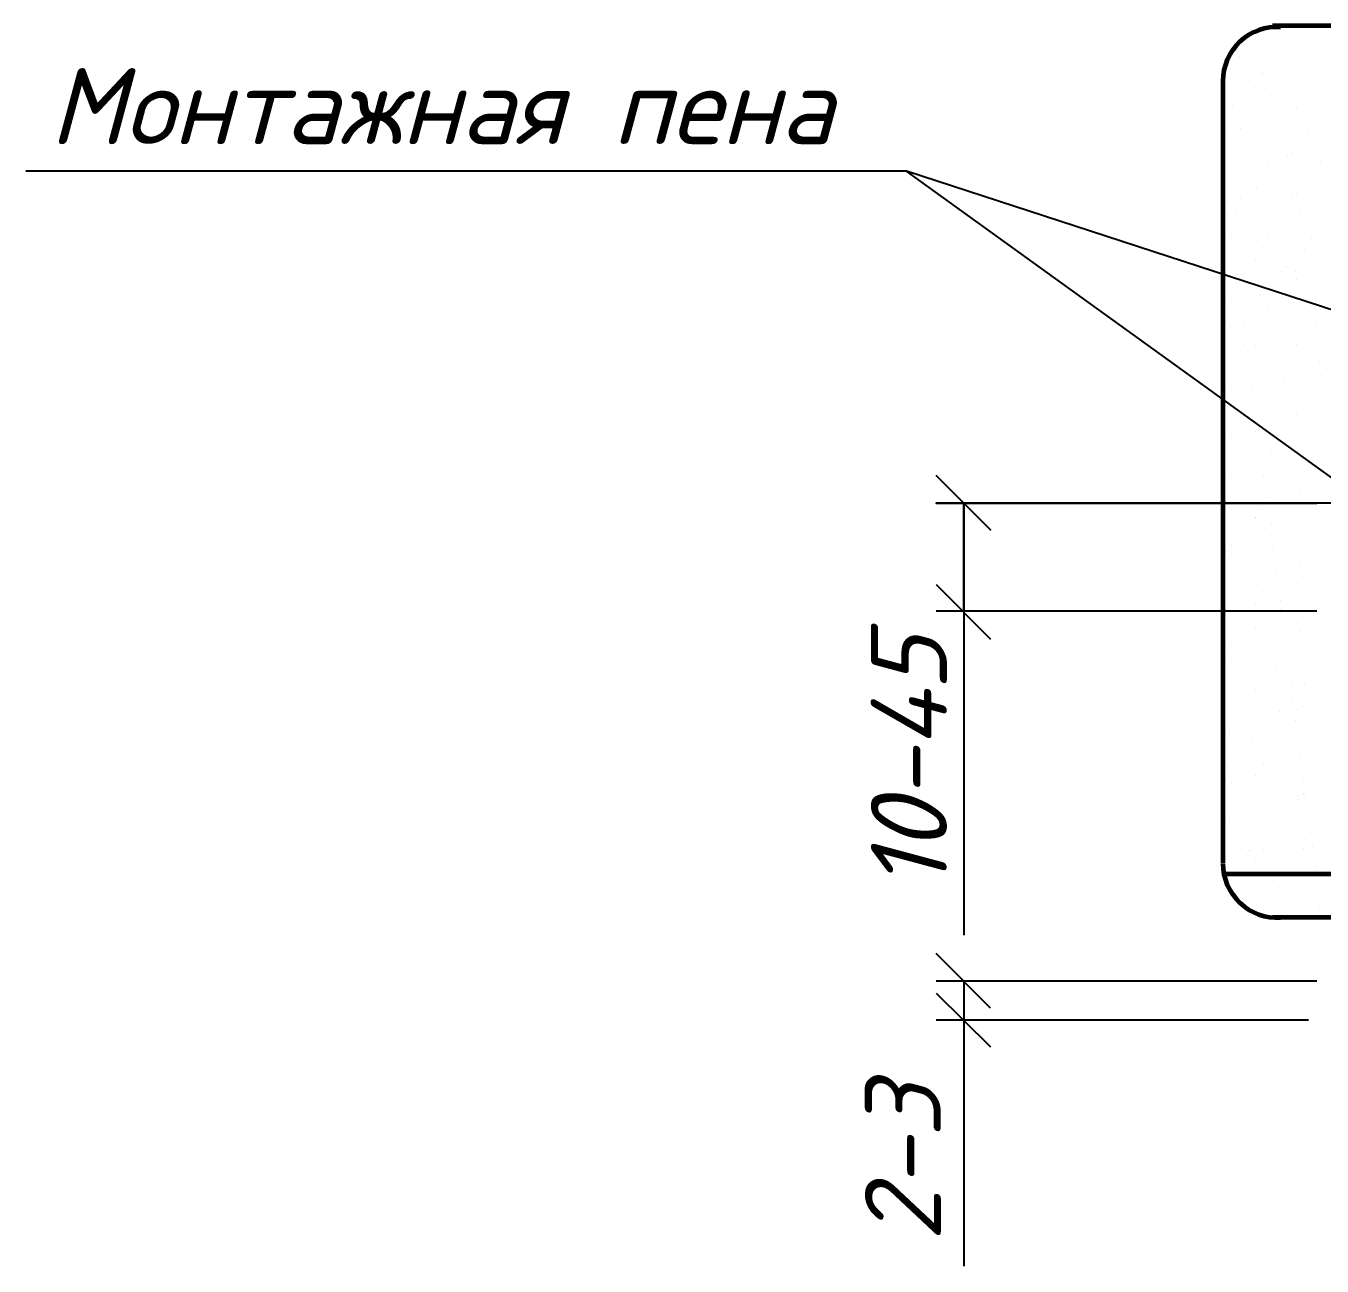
# Paper-space layout '24 (Испр)' of a CAD drawing. Header units: millimetres. Extents: x 215 to 14640, y -3257 to 166.
# Drawn here: x 1494.3 to 1553.9, y -2964.4 to -2907.3 of the extents above; entities that cross this region are included whole.
import ezdxf

# ---------------------------------------------------------------- set-up
doc = ezdxf.new("R2010")
doc.units = ezdxf.units.MM
for name, color, linetype in [('PDF _0', 7, 'Continuous'), ('PDF _Основные линии', 7, 'Continuous'), ('PDF _Текст', 7, 'Continuous')]:
    doc.layers.add(name, color=color, linetype=linetype)
doc.styles.add('PDF ISOCPEUR Italic', font='isocpeui.ttf')

psp = doc.layouts.new('24 (Испр)')

# ---------------------------------------------------------------- linework, layer by layer
at = {"lineweight": 25, "ltscale": 5}
for p, q in [((1534.819, -2914.005), (1494.277, -2914.005)), ((1557.639, -2921.454), (1534.819, -2914.005)), ((1559.737, -2931.979), (1534.819, -2914.005))]:
    psp.add_line(p, q, dxfattribs=at)
at = {"layer": 'PDF _0', "lineweight": 25}
for points in [[(1550.133, -2908.722), (1550.133, -2908.722)], [(1551.155, -2909.615), (1551.155, -2909.615)], [(1551.197, -2909.488), (1551.197, -2909.488)], [(1550.814, -2910.169), (1550.814, -2910.169)], [(1551.325, -2910.211), (1551.325, -2910.211)], [(1553.751, -2910.169), (1553.751, -2910.169)], [(1549.835, -2910.977), (1549.835, -2910.977)], [(1550.048, -2910.722), (1550.048, -2910.722)], [(1552.261, -2910.765), (1552.261, -2910.765)], [(1552.772, -2911.062), (1552.772, -2911.062)], [(1549.58, -2912.084), (1549.58, -2912.084)], [(1550.176, -2912.041), (1550.176, -2912.041)], [(1552.644, -2911.956), (1552.644, -2911.956)], [(1553.325, -2912.169), (1553.325, -2912.169)], [(1553.538, -2911.956), (1553.538, -2911.956)], [(1552.474, -2912.509), (1552.474, -2912.509)], [(1552.346, -2913.276), (1552.346, -2913.276)], [(1552.559, -2913.148), (1552.559, -2913.148)], [(1551.155, -2913.573), (1551.155, -2913.573)], [(1551.453, -2913.659), (1551.453, -2913.659)], [(1553.879, -2913.573), (1553.879, -2913.573)], [(1549.452, -2914.34), (1549.452, -2914.34)], [(1550.814, -2914.127), (1550.814, -2914.127)], [(1551.155, -2914.552), (1551.155, -2914.552)], [(1552.687, -2914.169), (1552.687, -2914.169)], [(1550.942, -2914.765), (1550.942, -2914.765)], [(1552.602, -2915.191), (1552.602, -2915.191)], [(1552.772, -2915.021), (1552.772, -2915.021)], [(1549.58, -2915.361), (1549.58, -2915.361)], [(1550.176, -2915.276), (1550.176, -2915.276)], [(1549.58, -2916.042), (1549.58, -2916.042)], [(1549.963, -2915.872), (1549.963, -2915.872)], [(1552.942, -2915.914), (1552.942, -2915.914)], [(1551.495, -2916.978), (1551.495, -2916.978)], [(1553.027, -2916.553), (1553.027, -2916.553)], [(1553.921, -2916.893), (1553.921, -2916.893)], [(1549.793, -2917.063), (1549.793, -2917.063)], [(1551.197, -2917.532), (1551.197, -2917.532)], [(1553.155, -2917.617), (1553.155, -2917.617)], [(1553.453, -2917.106), (1553.453, -2917.106)], [(1549.878, -2917.744), (1549.878, -2917.744)], [(1550.857, -2918.085), (1550.857, -2918.085)], [(1550.006, -2918.766), (1550.006, -2918.766)], [(1550.303, -2918.723), (1550.303, -2918.723)], [(1552.091, -2918.596), (1552.091, -2918.596)], [(1552.304, -2918.383), (1552.304, -2918.383)], [(1552.729, -2918.638), (1552.729, -2918.638)], [(1552.772, -2918.979), (1552.772, -2918.979)], [(1553.368, -2919.319), (1553.368, -2919.319)], [(1549.623, -2920), (1549.623, -2920)], [(1551.07, -2919.702), (1551.07, -2919.702)], [(1553.453, -2920), (1553.453, -2920)], [(1550.261, -2920.511), (1550.261, -2920.511)], [(1551.453, -2920.255), (1551.453, -2920.255)], [(1553.921, -2920.17), (1553.921, -2920.17)], [(1549.708, -2921.192), (1549.708, -2921.192)], [(1549.92, -2920.979), (1549.92, -2920.979)], [(1550.346, -2921.149), (1550.346, -2921.149)], [(1553.623, -2921.021), (1553.623, -2921.021)], [(1551.197, -2921.49), (1551.197, -2921.49)], [(1550.346, -2922.043), (1550.346, -2922.043)], [(1550.474, -2922.213), (1550.474, -2922.213)], [(1550.857, -2922.043), (1550.857, -2922.043)], [(1552.772, -2921.958), (1552.772, -2921.958)], [(1553.41, -2922.171), (1553.41, -2922.171)], [(1552.815, -2922.937), (1552.815, -2922.937)], [(1553.198, -2922.426), (1553.198, -2922.426)], [(1553.836, -2922.766), (1553.836, -2922.766)], [(1552.176, -2923.532), (1552.176, -2923.532)], [(1553.921, -2923.405), (1553.921, -2923.405)], [(1549.623, -2923.958), (1549.623, -2923.958)], [(1550.687, -2923.916), (1550.687, -2923.916)], [(1551.58, -2923.66), (1551.58, -2923.66)], [(1550.772, -2924.596), (1550.772, -2924.596)], [(1550.303, -2925.277), (1550.303, -2925.277)], [(1550.814, -2925.022), (1550.814, -2925.022)], [(1551.027, -2924.809), (1551.027, -2924.809)], [(1552.772, -2925.192), (1552.772, -2925.192)], [(1550.899, -2925.618), (1550.899, -2925.618)], [(1551.197, -2925.448), (1551.197, -2925.448)], [(1549.793, -2926.129), (1549.793, -2926.129)], [(1550.857, -2926.001), (1550.857, -2926.001)], [(1551.623, -2926.98), (1551.623, -2926.98)], [(1552.815, -2926.895), (1552.815, -2926.895)], [(1551.155, -2927.32), (1551.155, -2927.32)], [(1553.283, -2927.363), (1553.283, -2927.363)], [(1549.623, -2927.916), (1549.623, -2927.916)], [(1551.24, -2928.001), (1551.24, -2928.001)], [(1550.431, -2928.725), (1550.431, -2928.725)], [(1551.921, -2928.852), (1551.921, -2928.852)], [(1552.134, -2928.597), (1552.134, -2928.597)], [(1552.9, -2928.64), (1552.9, -2928.64)], [(1565.199, -2929.278), (1536.174, -2929.278), (1553.708, -2929.278)], [(1537.45, -2929.278), (1537.45, -2934.258), (1537.45, -2929.278), (1537.45, -2934.258), (1537.45, -2949.154)], [(1551.197, -2929.406), (1551.197, -2929.406)], [(1551.367, -2929.023), (1551.367, -2929.023)], [(1550.857, -2929.959), (1550.857, -2929.959)], [(1550.899, -2929.959), (1550.899, -2929.959)], [(1551.623, -2930.257), (1551.623, -2930.257)], [(1549.75, -2931.193), (1549.75, -2931.193)], [(1551.58, -2930.768), (1551.58, -2930.768)], [(1552.815, -2930.853), (1552.815, -2930.853)], [(1549.537, -2931.449), (1549.537, -2931.449)], [(1549.623, -2931.874), (1549.623, -2931.874)], [(1551.665, -2931.406), (1551.665, -2931.406)], [(1550.474, -2932.044), (1550.474, -2932.044)], [(1551.836, -2932.427), (1551.836, -2932.427)], [(1552.942, -2931.959), (1552.942, -2931.959)], [(1553.24, -2932.427), (1553.24, -2932.427)], [(1536.174, -2933.023), (1538.685, -2935.534)], [(1553.027, -2932.64), (1553.027, -2932.64)], [(1551.197, -2933.364), (1551.197, -2933.364)], [(1551.751, -2933.662), (1551.751, -2933.662)], [(1553.708, -2934.258), (1536.174, -2934.258)], [(1550.857, -2933.917), (1550.857, -2933.917)], [(1552.006, -2933.747), (1552.006, -2933.747)], [(1552.048, -2934.172), (1552.048, -2934.172)], [(1552.134, -2934.853), (1552.134, -2934.853)], [(1552.815, -2934.811), (1552.815, -2934.811)], [(1550.474, -2935.279), (1550.474, -2935.279)], [(1550.644, -2935.279), (1550.644, -2935.279)], [(1550.857, -2935.024), (1550.857, -2935.024)], [(1552.9, -2935.194), (1552.9, -2935.194)], [(1549.623, -2935.832), (1549.623, -2935.832)], [(1552.261, -2935.875), (1552.261, -2935.875)], [(1549.623, -2936.386), (1549.623, -2936.386)], [(1551.793, -2936.981), (1551.793, -2936.981)], [(1550.857, -2937.875), (1550.857, -2937.875)], [(1551.197, -2937.322), (1551.197, -2937.322)], [(1552.517, -2937.577), (1552.517, -2937.577)], [(1553.155, -2937.577), (1553.155, -2937.577)], [(1552.602, -2938.258), (1552.602, -2938.258)], [(1549.367, -2938.769), (1549.367, -2938.769)], [(1550.601, -2938.726), (1550.601, -2938.726)], [(1551.751, -2939.067), (1551.751, -2939.067)], [(1551.963, -2938.854), (1551.963, -2938.854)], [(1552.815, -2938.769), (1552.815, -2938.769)], [(1553.027, -2938.641), (1553.027, -2938.641)], [(1549.452, -2939.407), (1549.452, -2939.407)], [(1552.729, -2939.28), (1552.729, -2939.28)], [(1549.665, -2939.79), (1549.665, -2939.79)], [(1550.729, -2940.173), (1550.729, -2940.173)], [(1551.751, -2940.259), (1551.751, -2940.259)], [(1549.58, -2940.471), (1549.58, -2940.471)], [(1549.58, -2941.45), (1549.58, -2941.45)], [(1551.24, -2941.28), (1551.24, -2941.28)], [(1552.942, -2941.025), (1552.942, -2941.025)], [(1549.367, -2941.663), (1549.367, -2941.663)], [(1550.644, -2942.046), (1550.644, -2942.046)], [(1550.899, -2941.791), (1550.899, -2941.791)], [(1553.027, -2941.663), (1553.027, -2941.663)], [(1553.07, -2941.961), (1553.07, -2941.961)], [(1549.793, -2942.174), (1549.793, -2942.174)], [(1553.07, -2942.642), (1553.07, -2942.642)], [(1553.155, -2942.684), (1553.155, -2942.684)], [(1549.878, -2942.855), (1549.878, -2942.855)], [(1552.815, -2942.727), (1552.815, -2942.727)], [(1552.857, -2942.897), (1552.857, -2942.897)], [(1549.452, -2943.748), (1549.452, -2943.748)], [(1549.665, -2943.748), (1549.665, -2943.748)], [(1550.048, -2943.876), (1550.048, -2943.876)], [(1551.878, -2943.663), (1551.878, -2943.663)], [(1551.878, -2944.004), (1551.878, -2944.004)], [(1553.41, -2944.429), (1553.41, -2944.429)], [(1553.495, -2945.068), (1553.495, -2945.068)], [(1550.261, -2945.578), (1550.261, -2945.578)], [(1550.474, -2945.493), (1550.474, -2945.493)], [(1550.601, -2945.281), (1550.601, -2945.281)], [(1550.687, -2945.281), (1550.687, -2945.281)], [(1551.24, -2945.238), (1551.24, -2945.238)], [(1553.07, -2945.195), (1553.07, -2945.195)], [(1550.346, -2946.259), (1550.346, -2946.259)], [(1550.899, -2945.749), (1550.899, -2945.749)], [(1553.623, -2946.132), (1553.623, -2946.132)], [(1549.495, -2946.6), (1549.495, -2946.6)], [(1552.857, -2946.685), (1552.857, -2946.685)], [(1550.474, -2947.281), (1550.474, -2947.281)], [(1551.921, -2946.983), (1551.921, -2946.983)], [(1552.985, -2947.834), (1552.985, -2947.834)], [(1553.836, -2947.834), (1553.836, -2947.834)], [(1538.685, -2952.516), (1536.174, -2950.005)], [(1553.708, -2951.282), (1536.174, -2951.282)], [(1537.45, -2951.282), (1537.45, -2953.069), (1537.45, -2964.39)], [(1536.174, -2951.835), (1538.685, -2954.303)], [(1553.325, -2953.069), (1536.174, -2953.069)]]:
    psp.add_lwpolyline(points, dxfattribs=at)
psp.add_lwpolyline([(1536.174, -2928.001), (1538.685, -2930.512)], close=True, dxfattribs=at)
at = {"layer": 'PDF _Основные линии', "lineweight": 60}
for points in [[(1554.347, -2907.317), (1551.665, -2907.317)], [(1549.367, -2909.828), (1549.367, -2945.834)], [(1549.41, -2946.345), (1554.347, -2946.345), (1561.837, -2946.345), (1561.837, -2948.345), (1551.665, -2948.345)]]:
    psp.add_lwpolyline(points, dxfattribs=at)
for centre, start, end in [((1551.864, -2909.855), 86.15478, 179.99999), ((1551.864, -2945.862), 180.00001, 273.84522)]:
    psp.add_arc(centre, 2.49, start, end, dxfattribs=at)

# ---------------------------------------------------------------- texts
at = {"layer": 'PDF _Текст', "insert": (1495.364, -2911.009), "char_height": 3.49992, "attachment_point": 4, "style": 'PDF ISOCPEUR Italic'}
psp.add_mtext('Монтажная пена', dxfattribs=at)
at = {"layer": 'PDF _Текст', "char_height": 3.4999, "attachment_point": 4, "rotation": 90, "style": 'PDF ISOCPEUR Italic'}
for s, insert in [('10-45', (1534.923, -2947.104)), ('2-3', (1534.648, -2963.251))]:
    psp.add_mtext(s, dxfattribs=dict(at, insert=insert))

doc.saveas('drawing.dxf')
